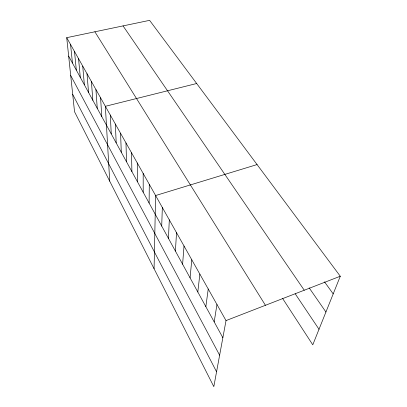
<?xml version="1.0" encoding="UTF-8"?>
<svg xmlns="http://www.w3.org/2000/svg" width="407" height="407" viewBox="0 0 407 407"><rect width="100%" height="100%" fill="white"/><g stroke="black" fill="none" stroke-linecap="round" stroke-linejoin="round"><path stroke-width="0.61" d="M149.11 203.057L149.293 184.32M154.075 268.722L155.606 195.538L257.076 164.57M161.716 226.078L162.337 207.489M168.442 238.354L169.307 219.866M175.397 251.063L176.531 232.692M182.606 264.224L184.02 245.991M190.069 277.859L191.789 259.788M197.812 291.997L199.857 274.12M205.845 306.669L208.236 289.006M214.189 321.906L216.956 304.482M66.717 37.673L226.022 320.594L213.817 386.65L74.532 111.727L66.717 37.673L149.608 20.35L340.283 276.236L312.774 344.821L282.606 298.463M226.022 320.594L340.283 276.236M196.673 83.511L105.362 106.308L109.702 181.146M324.521 281.848L333.196 293.905M309.172 287.866L325.931 312.016M123.051 25.9L304.248 290.222M295.212 293.803L319.007 329.273M94.882 31.787L265.44 305.291M68.666 56.141L222.858 337.734M70.711 75.499L219.627 355.214M72.7 94.368L216.565 371.789M70.564 44.505L72.441 63.034M74.512 51.521L76.312 70.106M78.566 58.72L80.281 77.355M82.733 66.117L84.356 84.798M87.012 73.713L88.543 92.44M91.407 81.522L92.837 100.29M95.93 89.55L97.253 108.354M100.58 97.812L101.791 116.636M110.292 115.054L111.253 133.923M115.364 124.064L116.193 142.938M120.589 133.348L121.276 152.223M125.977 142.913L126.511 161.782M131.532 152.783L131.904 171.632M137.266 162.963L137.464 181.787M143.183 173.468L143.198 192.252"/></g></svg>
